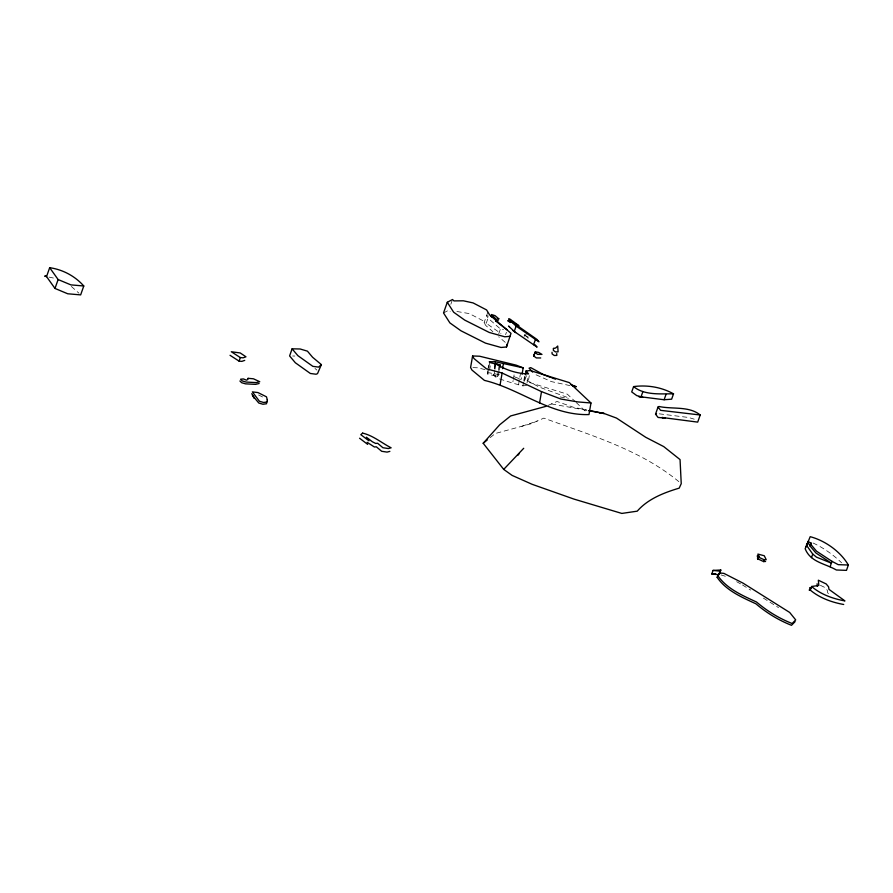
<?xml version="1.0" encoding="UTF-8"?>
<svg xmlns="http://www.w3.org/2000/svg" width="893" height="893" viewBox="0 0 893 893"><rect width="100%" height="100%" fill="white"/><g stroke="black" fill="none" stroke-linecap="round" stroke-linejoin="round"><path stroke-width="0.67" stroke-dasharray="4.46 3.35" d="M525.117 334.964L525.017 335.578L530.342 338.123M499.131 371.51L498.249 376.656L487.712 374.067L487.723 370.695M487.946 369.412L488.828 364.266M487.712 374.067L488.594 368.932M488.817 367.648L489.699 362.502M489.509 370.227L490.402 365.081M494.32 368.195L494.979 364.344M498.127 371.7L497.021 378.13L493.382 375.127L494.264 369.981M494.488 368.697L495.369 363.551M493.963 375.596L494.845 370.461M495.068 369.177L495.95 364.031M498.35 370.416L499.008 366.554M499.354 370.227L499.79 367.659M526.557 385.475L522.918 385.865L512.671 383.119L513.118 380.552M513.341 379.268L514.223 374.122M518.52 384.894L520.507 373.319M518.554 378.844L521.188 379.413L521.847 375.562M522.918 385.865L523.588 382.003M523.811 380.719L524.693 375.585M524.258 381.278L525.151 376.132M527.004 382.896L528.109 376.478M529.292 375.685L528.187 382.104L567.368 394.193L575.226 401.593M450.842 304.256L452.104 300.695M487.857 312.025L484.095 322.708L486.227 323.288L500.973 333.558M486.227 323.288L488.739 316.167L486.607 315.586L488.348 318.433L500.426 328.97L503.518 329.517M498.763 333.725L501.263 326.604M505.594 334.652L506.431 332.274M524.079 336.159L524.704 334.373M524.403 335.969L525.609 335.567L526.234 333.781M526.446 375.663L524.693 380.641L526.334 380.072L538.903 386.948L568.908 397.988M490.257 437.559L495.302 433.496L530.799 423.829L543.848 418.125C591.266 435.427 642.234 450.262 681.236 483.671M443.531 312.952L448.755 310.195L450.161 311.579M548.112 405.389L557.02 401.482L573.15 407.175L586.668 409.943M521.925 426.251L537.329 420.983M487.277 373.263L489.074 372.794L500.091 374.814M456.903 311.501L469.361 313.599L482.823 320.62L485.837 325.543L492.891 331.705M292.681 355.994L294.846 356.05M472.944 367.626L477.655 367.793L485.77 369.78M659.213 413.827L688.581 417.477L694.218 419.174M721.064 574.947L727.081 576.789M551.45 403.926L587.047 410.389M569.946 385.586L551.405 381.612L534.405 374.078M560.145 396.95L568.261 398.591M49.048 277.12L55.321 278.426M813.054 543.011C823.29 547.666 833.604 554.966 841.586 562.824M493.382 375.127L498.249 376.656M499.634 378.956L512.671 383.119M514.178 376.723L521.188 379.413M820.433 585.361L824.909 587.494L827.309 590.362L827.744 592.941L830.568 595.006M258.557 394.974L264.629 397.999M736.669 581.689L741.335 584.323M742.507 584.982L750.633 590.083M763.392 598.109L778.562 607.631M314.972 368.474L316.926 370.104M505.259 342.354L498.707 336.784M71.351 286.452L78.975 293.239M576.208 402.52L587.014 412.711M525.609 335.567L528.209 338.335"/><path stroke-width="1.34" d="M757.844 558.259L758.86 556.049L758.135 559.453L757.242 555.837M758.168 559.018L758.86 556.049M266.661 401.493L266.527 403.759L262.966 404.25L258.803 403.033L252.429 395.432L254.46 398.367L251.77 393.657M522.07 374.279L523.175 367.849L516.176 365.159L479.641 356.229L472.587 355.972L470.589 367.536L471.95 370.059L484.408 380.385C520.195 388.901 550.635 415.803 588.989 414.564L590.976 402.989L569.354 382.617L530.185 370.539L526.033 370.997L525.363 374.848M494.979 364.344L495.425 361.777L489.264 361.698L489.699 362.502L500.236 365.081L499.79 367.659M502.536 368.675L503.418 363.54L495.425 361.777M500.136 384.604L502.123 373.028L486.406 368.809L473.937 358.495L472.587 355.972M539.528 403.201L541.515 391.636L502.123 373.028M506.476 346.975L511.008 333.346L489.598 314.872L486.585 309.938L473.123 302.928L463.367 300.796L453.923 300.908L452.517 299.512L447.293 302.269L443.531 312.952L449.882 322.898L460.967 330.79L485.513 343.135L501.029 347.477L506.476 346.975L507.246 344.028M49.673 267.688L46.536 276.596L44.65 276.194L45.856 275.636L54.986 288.439L67.734 293.775L80.649 294.891L83.786 285.983C74.979 276.071 62.789 269.586 49.673 267.688L58.123 279.542L70.871 284.878L83.786 285.983M54.986 288.439L58.123 279.542M230.037 355.302L239.078 361.129L240.329 357.568L243.075 357.814L245.988 356.82L240.228 352.958L231.287 351.742L240.329 357.568M292.111 348.817L289.6 355.939L295.337 362.759L310.351 373.475L316.089 374.234L317.528 373.62L321.38 364.612L312.606 357.278L307.438 351.161L300.137 348.984L292.111 348.817L297.849 355.637L312.851 366.353L318.589 367.112L321.38 364.612M514.234 331.47L516.109 326.135L510.383 320.754L536.961 339.429L538.948 341.796L516.109 326.135M535.074 344.765L537.073 347.143L533.579 344.731L535.465 339.396M540.712 357.959L536.336 357.926L533.612 355.916L535.432 351.853L538.702 352.445L541.973 354.398L537.586 354.365L534.862 352.355M535.432 351.853L533.612 355.916M633.606 386.591L631.719 391.927L636.754 395.61L642.781 397.329L638.741 396.537L664.124 399.74L671.636 399.182L673.523 393.835C661.434 387.093 647.191 384.783 633.606 386.591C644.333 395.487 660.418 393.713 673.523 393.835M641.04 396.827L642.927 391.491M661.959 417.5L665.106 418.08L658.085 417.455L655.529 414.162L658.029 407.052L659.012 406.494C672.429 409.407 689.095 405.846 700.212 414.999L697.701 422.121L662.204 417.5M664.124 399.74L666.011 394.405M720.796 570.002L718.809 574.712L711.788 573.987L713.038 570.426L720.796 570.002L719.535 573.563M795.06 621.684L791.511 625.312C778.54 620.188 766.507 612.832 755.902 603.791C741.837 597.294 726.031 590.507 717.135 577.325L719.434 572.938L723.944 573.395L743.132 583.196L789.68 612.453L795.696 619.898L792.136 623.526C779.176 618.414 767.132 611.058 756.527 602.016C742.463 595.508 726.656 588.733 717.76 575.55M758.235 557.824L757.454 558.683L763.627 561.585L764.252 559.811L766.216 559.71L764.274 555.759L757.867 554.062L758.47 556.473M806.089 546.75L810.197 536.682C825.099 540.611 840.559 551.561 848.35 565.012L846.475 570.359L836.35 569.991C825.299 563.516 810.431 562.289 805.151 548.726L807.763 543.212M809.951 545.902L810.565 544.987L807.339 543.19L806.401 545.165L812.742 554.073L816.47 557.143L831.372 563.137L815.901 552.979L809.951 545.902L811.201 543.201L807.964 541.415M810.565 544.987L811.201 543.201M811.48 557.634L812.742 554.073M811.592 586.489C820.89 594.481 833.08 598.779 844.945 600.922L828.994 589.38L828.559 586.801L826.17 583.933L818.334 580.204L818.814 585.451L811.592 586.489L810.331 590.05L809.214 590.217L809.538 589.447C819.026 597.763 831.483 602.295 843.695 604.483M830.122 566.698L832.008 561.351L816.526 551.193L810.576 544.116M552.03 352.266L552.086 353.907L554.252 355.481L556.83 355.414L556.73 353.561M717.135 577.325L718.251 575.583M517.706 455.452L519.425 453.41M589.369 410.501L604.237 413.537L616.483 418.069L645.728 437.291L663.733 446.6L680.053 459.582L681.236 483.671L679.216 488.125C663.901 492.713 647.983 498.852 637.234 511.164L621.829 513.43L573.898 499.075L532.128 484.307L512.113 475.4L503.708 469.394L483.191 443.252L499.7 424.767L510.64 415.948L545.88 406.36M503.708 469.394L523.722 448.286M483.191 443.252L487.232 439.992M498.205 320.62L495.738 321.179M655.529 414.162L656.511 413.615M244.738 360.381L241.824 361.375L239.078 361.129M389.873 451.367L387.06 452.104L381.668 451.289L376.355 446.824L374.39 446.991L367.123 442.292M259.126 383.499L255.61 384.358L245.575 383.856L241.69 382.729L239.893 380.998M510.238 336.293L504.791 336.795L489.275 332.464L464.728 320.107L453.644 312.215L447.293 302.269M763.627 561.585L765.58 561.485M711.788 573.987L715.661 573.775M848.35 565.012L838.226 564.655L832.008 561.351M590.976 402.989L577.559 401.895L560.86 399.026L541.515 391.636M713.038 570.426L720.059 571.152M572.647 386.133L576.331 386.691L571.096 384.704M700.212 414.999L660.586 410.334L658.029 407.052M588.409 410.635L604.237 413.537L599.359 412.622M503.418 363.54L523.175 367.849M500.236 365.081L495.369 363.551C504.735 369.713 517.203 373.787 528.556 373.899L526.033 370.997M551.774 377.839L555.502 379.157M550.534 377.404L543.29 374.491L530.721 367.615L529.08 368.184L532.63 372.113M758.793 557.243L764.252 559.811M490.815 316.323L491.92 317.026M509.49 326.726L508.508 326.09L515.585 332.587M510.829 321.926L507.771 320.654L510.204 322.429M512.973 330.611L533.579 344.731M495.548 320.911L507.269 329.908M359.566 438.229L367.682 444.379M817.084 583.765L817.318 586.388M267.286 399.718L267.152 401.984L263.602 402.475L259.428 401.258L252.395 391.882L257.977 392.585L266.471 396.827L267.286 399.718M248.087 378.319L247.919 379.492L246.479 380.15L243.398 378.933L240.53 379.224L242.316 380.954L246.2 382.081L256.235 382.584L259.751 381.724L253.445 378.799L248.087 378.319M810.163 587.672L809.839 588.431L810.967 588.275L810.163 587.672M553.426 348.437L555.669 348.013L557.712 346.037L558.092 351.853L555.502 351.931L553.336 350.346L553.426 348.437M362.625 433.116L360.817 434.668L368.932 440.818L366.364 437.202L372.414 441.801L375.64 443.43L377.605 443.263L382.918 447.728L388.31 448.543L391.134 447.806C381.646 442.95 373.162 435.55 362.625 433.116M498.83 318.834L496.363 319.404L491.44 314.537L495.057 315.653L498.83 318.834M510.45 319.471C503.719 316.089 517.237 325.99 518.956 325.688L510.45 319.471"/></g></svg>
